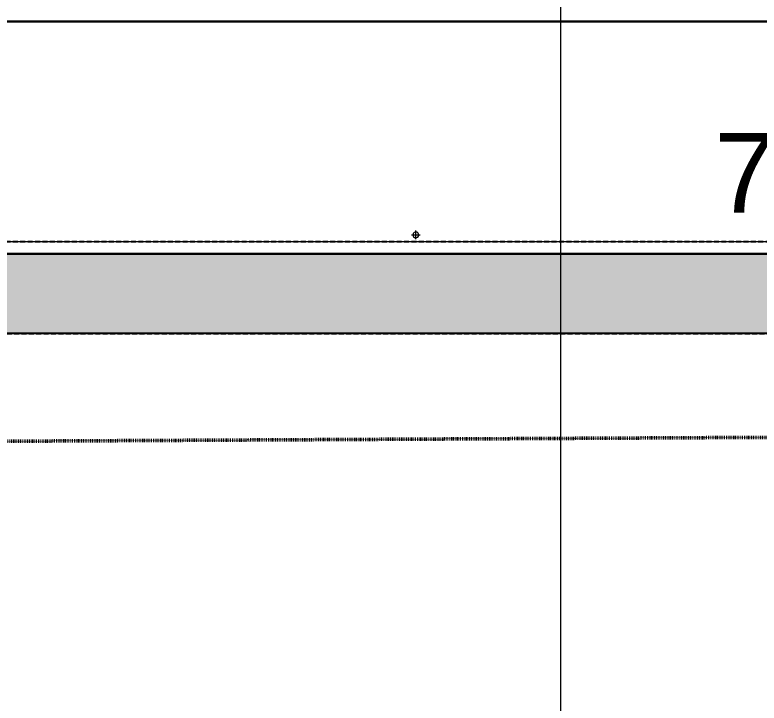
# Model space of a CAD drawing. Header units: millimetres. Extents: x 813027 to 1148939, y -931049 to -10.
# Drawn here: x 932771 to 946772, y -127711 to -114760 of the extents above; entities that cross this region are included whole.
import ezdxf

# ---------------------------------------------------------------- set-up
doc = ezdxf.new("R2010")
doc.units = ezdxf.units.MM
for name, pattern in [('DPA_Boundary 100', [7.5, 0, -1.5, 3, -1.5, 0, -1.5]), ('DPA_Grid _ Level 500', [5.5, 2.75, -0.75, 1.25, -0.75]), ('DPA_Hidden 100', [6, 4, -2])]:
    doc.linetypes.add(name, pattern=pattern)
for name, color, linetype, lineweight in [('A-DETL', 1, 'Continuous', 25), ('A-ROOM-IDEN', 3, 'Continuous', 25), ('A-WALL-PATT', 1, 'Continuous', 25), ('I-WALL', 5, 'Continuous', 25), ('P-PIPE', 2, 'Continuous', 9), ('P-PIPE-CNTR', 2, 'Continuous', 9), ('S-GRID', 251, 'Continuous', 9), ('WALL-A', 3, 'Continuous', 25), ('WALL-E', 2, 'Continuous', 25)]:
    doc.layers.add(name, color=color, linetype=linetype, lineweight=lineweight)
doc.styles.add('Arial_1', font='arial.ttf', dxfattribs={"height": 1500})
pattern_1 = [(50, (-6.3, 1.8), (4554.602, -398.476), [476.25, -5238.75]), (355, (-6.3, 2), (-881.071, 4776.42), [381, -4191]), (100.451, (373, -31.4), (3673.565, 4377.916), [404.75, -4452.252]), (46.184, (-6.3, 1272), (6776.978, -1051.07), [714.375, -7858.125]), (96.636, (558.4, 1184), (5935.065, 6185.69), [607.126, -6678.38]), (351.184, (-6, 1272), (5935.12, 6185.636), [571.5, -6286.5]), (21, (628.7, 954.3), (3790.359, -2556.63), [476.25, -5238.75]), (326, (628.7, 954.3), (1545.052, 4604.703), [381, -4191]), (71.451, (944.5, 741.2), (5335.428, 2048.032), [404.75, -4452.252]), (37.5, (-6.3, 1.8), (77.215, 2113.876), [16.764, -4123.436, 16.764, -4237.736, -4206.875]), (37.5, (-6.3, 1.8), (77.215, 2113.876), [-8394.7, 16.764, -4190.111]), (7.5, (-6.3, 1.8), (1670.4916, 2504.5144), [16.764, -2408.936, 16.764, -4028.186, -1603.375]), (7.5, (-6.3, 1.8), (1670.4916, 2504.5144), [-6470.65, 16.764, -1586.611]), (327.5, (-1422.4, 1.8), (3389.7725, -143.2234), [16.764, -1570.736, 16.764, -4936.236, -6572.25]), (327.5, (-1422.4, 1.8), (3389.7725, -143.2234), [-6540.5, 16.764, -6555.486]), (317.5, (-2057.4, 1.8), (3703.232, 635.667), [16.764, -2046.986, 16.764, -3272.536, -4667.25]), (317.5, (-2057.4, 1.8), (3703.232, 635.667), [-5353.05, 16.764, -4650.486])]

msp = doc.modelspace()

# ---------------------------------------------------------------- hatches: boundary and pattern name
at = {"layer": 'A-WALL-PATT', "lineweight": 9}
h = msp.add_hatch(dxfattribs=at)
h.set_pattern_fill('FP_1', color=256, style=0, pattern_type=2)
h.set_pattern_definition(pattern_1)
h.paths.add_polyline_path([(967447.6, -120755), (1055600, -120755), (1055600, -119255), (887139.6, -119255), (887244.5, -120755), (950289.9, -120755)])
h = msp.add_hatch(dxfattribs=at)
h.set_pattern_fill('FP_1', color=256, style=0, pattern_type=2)
h.set_pattern_definition(pattern_1)
h.paths.add_polyline_path([(967447.6, -120755), (1055600, -120755), (1055600, -119255), (887139.6, -119255), (887244.5, -120755), (950289.9, -120755)])

# ---------------------------------------------------------------- linework, layer by layer
at = {"layer": 'A-DETL', "linetype": 'DPA_Hidden 100'}
for p, q in [((887123.5, -119025), (1057100, -119025)), ((887244.5, -120755), (1055600, -120755))]:
    msp.add_line(p, q, dxfattribs=at)
at = {"layer": 'A-DETL', "linetype": 'DPA_Boundary 100', "lineweight": 50}
msp.add_line((887224.8, -123014.8), (1032534.6, -122273.2), dxfattribs=at)
at = {"layer": 'I-WALL'}
msp.add_line((1057100, -119255), (887139.6, -119255), dxfattribs=at)
at = {"layer": 'P-PIPE'}
for start, end in [(106.95748, 196.95748), (16.95748, 106.95748), (196.95748, 286.95748), (286.95748, 16.95748)]:
    msp.add_arc((940315, -118900), 54.4, start, end, dxfattribs=at)
at = {"layer": 'P-PIPE-CNTR'}
for p, q in [((940315, -118980), (940315, -118820)), ((940235, -118900), (940395, -118900))]:
    msp.add_line(p, q, dxfattribs=at)
at = {"layer": 'S-GRID', "linetype": 'DPA_Grid _ Level 500'}
for p, q in [((943040, -191381.7), (943040, -15135.4)), ((847220.5, -119025), (1079421.7, -119025))]:
    msp.add_line(p, q, dxfattribs=at)
at = {"layer": 'WALL-A'}
for p, q in [((887139.6, -119255), (1055600, -119255)), ((1055600, -120755), (887244.5, -120755))]:
    msp.add_line(p, q, dxfattribs=at)
at = {"layer": 'WALL-E'}
for p, q in [((1027990, -114885), (892290, -114885)), ((892290, -114885), (1027990, -114885))]:
    msp.add_line(p, q, dxfattribs=at)

# ---------------------------------------------------------------- texts
at = {"layer": 'A-ROOM-IDEN', "lineweight": 9, "insert": (945928, -116984.7), "char_height": 1500, "width": 3607.594, "attachment_point": 1, "style": 'Arial_1'}
msp.add_mtext('7.1', dxfattribs=at)

doc.saveas('drawing.dxf')
